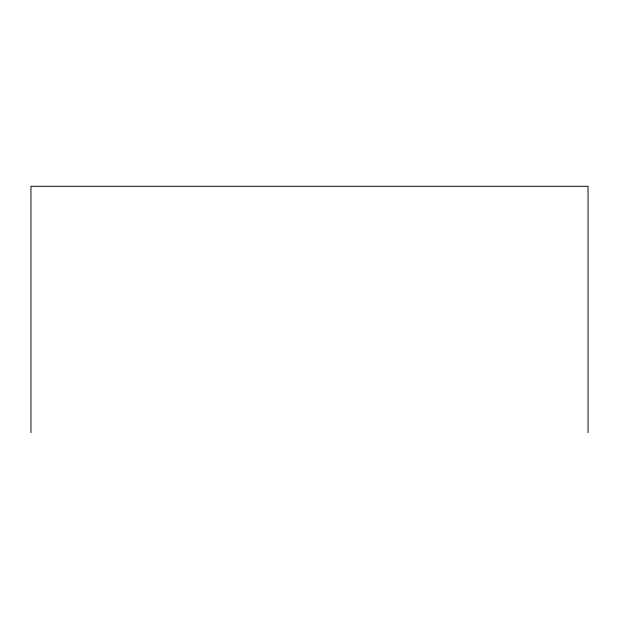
<?xml version="1.0" encoding="UTF-8"?>
<svg xmlns="http://www.w3.org/2000/svg" width="619" height="619" viewBox="0 0 619 619"><rect width="100%" height="100%" fill="white"/><g stroke="black" fill="none" stroke-linecap="round" stroke-linejoin="round"><path stroke-width="0.93" d="M588.05 432.712L588.05 186.288L30.95 186.288L30.95 432.712"/></g></svg>
